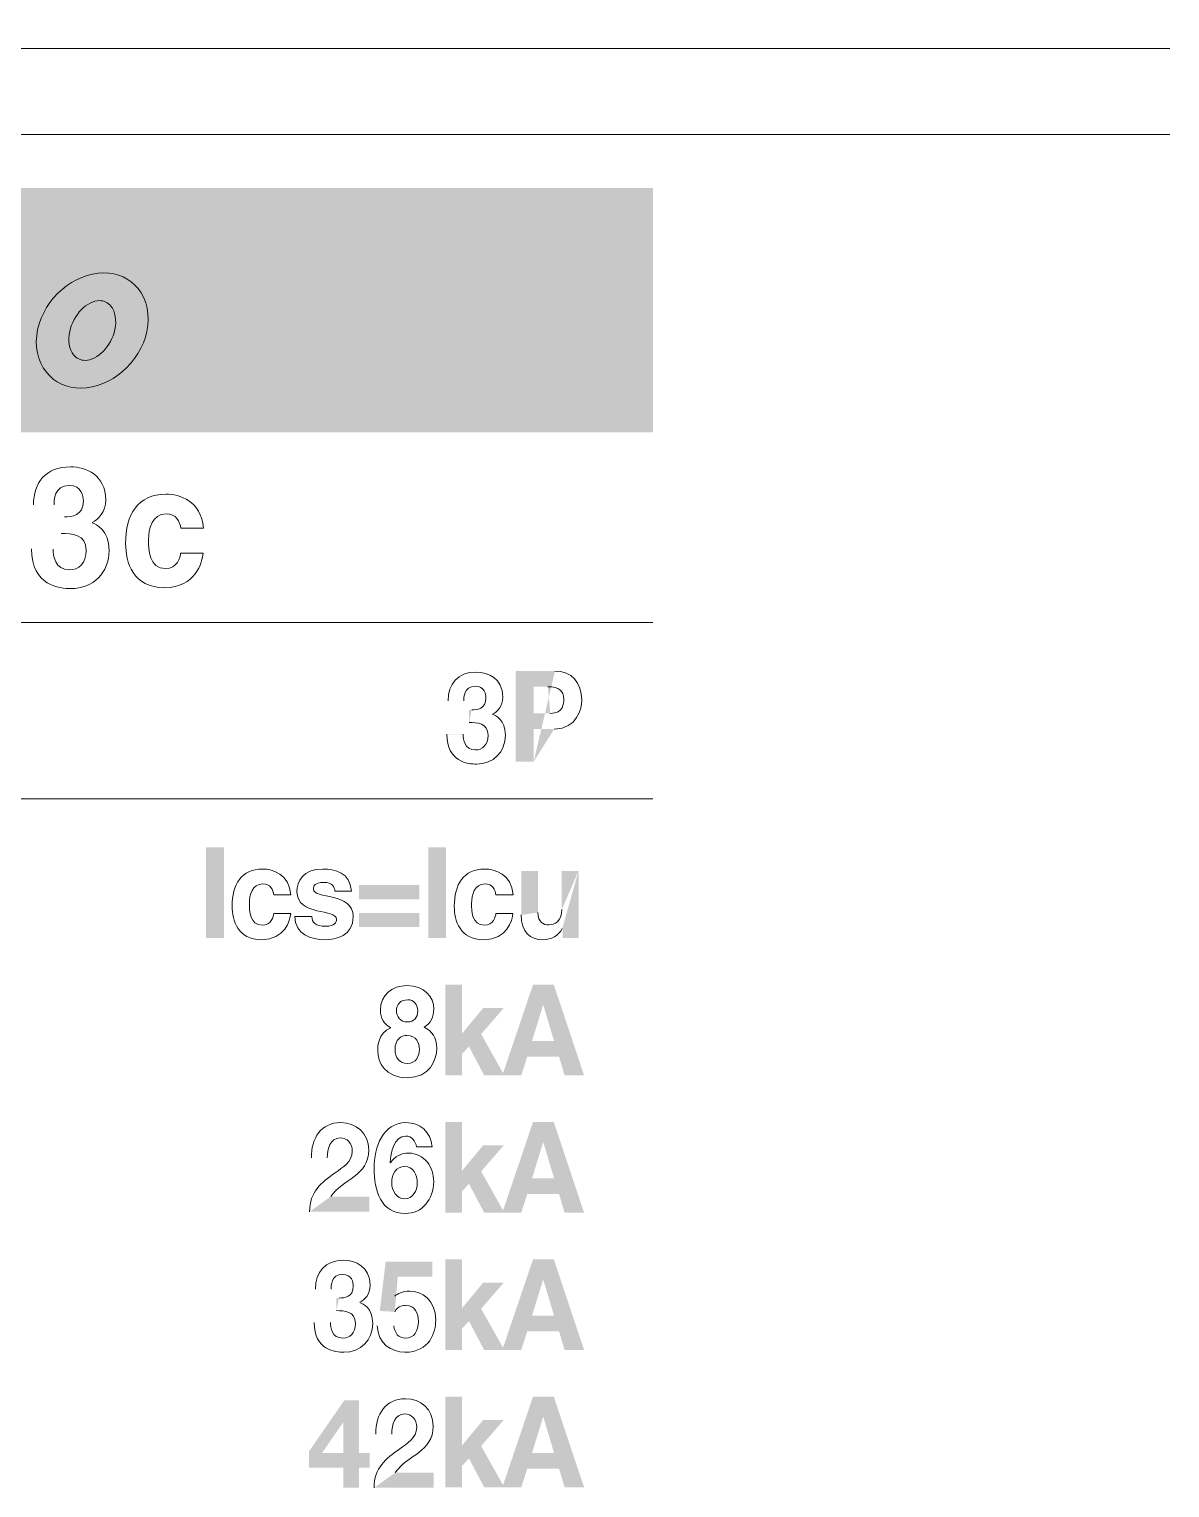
# Model space of a CAD drawing. Header units: millimetres. Extents: x -11 to 1219, y 0 to 1751.
# Drawn here: x 1013.46 to 1030.46, y 404.94 to 426.67 of the extents above; entities that cross this region are included whole.
import ezdxf

# ---------------------------------------------------------------- set-up
doc = ezdxf.new("R2010")
doc.units = ezdxf.units.MM
doc.header["$LTSCALE"] = 10
doc.layers.get('0').update_dxf_attribs({"linetype": 'CONTINUOUS'})
doc.layers.add('PDF3_Geometry', color=7, linetype='CONTINUOUS')
doc.layers.add('PDF3_Solid Fills', color=7, linetype='CONTINUOUS')

# ---------------------------------------------------------------- blocks, each defined once
blk = doc.blocks.new('MCCB')
at = {"layer": 'PDF3_Solid Fills', "true_color": 0xffffff, "transparency": 33554559}
blk.add_hatch(color=7, dxfattribs=at).paths.add_polyline_path([(-1.66488, -1.27806), (-1.67611, -1.27806), (-1.68856, -1.33481), (-1.67528, -1.33481), (-1.66299, -1.27806)])
at = {"layer": 'PDF3_Solid Fills', "transparency": 33554559}
h = blk.add_hatch(color=256, dxfattribs=at)
h.paths.add_polyline_path([(-1.72378, -1.38206), (-1.7225, -1.38206)], flags=0)
h.paths.add_polyline_path([(-1.72635, -1.37769), (-1.73392, -1.37769)], flags=0)
h.paths.add_polyline_path([(-1.71236, -1.38414), (-1.71236, -1.38428)], flags=0)
h.paths.add_polyline_path([(-1.73461, -1.39389), (-1.72664, -1.39389), (-1.72669, -1.39396)], flags=0)
h.paths.add_polyline_path([(-1.72378, -1.38819), (-1.72378, -1.38206)], flags=0)
h = blk.add_hatch(color=256, dxfattribs=at)
h.paths.add_polyline_path([(-1.55017, -1.47201), (-1.55678, -1.47201), (-1.55678, -1.43874), (-1.54233, -1.43874)], flags=0)
h.paths.add_polyline_path([(-1.5426, -1.46001), (-1.55017, -1.46001), (-1.55017, -1.47201)], flags=0)
h.paths.add_polyline_path([(-1.54493, -1.44449), (-1.55017, -1.44449), (-1.55017, -1.45426), (-1.54406, -1.45426)], flags=0)
h = blk.add_hatch(color=256, dxfattribs=at)
h.paths.add_polyline_path([(-1.5761, -1.46196), (-1.57606, -1.4619), (-1.58208, -1.4619)], flags=0)
h.paths.add_polyline_path([(-1.56526, -1.45464), (-1.56526, -1.45454)], flags=0)
h.paths.add_polyline_path([(-1.58156, -1.44968), (-1.57583, -1.44968)], flags=0)
h.paths.add_polyline_path([(-1.57293, -1.45297), (-1.5739, -1.45297), (-1.5739, -1.4576)], flags=0)
h = blk.add_hatch(color=256, dxfattribs=at)
h.paths.add_polyline_path([(-1.53367, -1.5121), (-1.53982, -1.5121), (-1.53982, -1.52632)], flags=0)
h.paths.add_polyline_path([(-1.54858, -1.52739), (-1.54858, -1.5121), (-1.55475, -1.5121), (-1.55475, -1.52831)], flags=0)
h.paths.add_polyline_path([(-1.53965, -1.53328), (-1.53956, -1.53328), (-1.53956, -1.53675), (-1.53367, -1.53675), (-1.53367, -1.5121)], flags=0)
for points in [[(-1.5765, -1.57939), (-1.57394, -1.57661), (-1.56835, -1.58717), (-1.56096, -1.58717), (-1.56946, -1.57207), (-1.56117, -1.56253), (-1.56875, -1.56253), (-1.5765, -1.57187), (-1.5765, -1.5539), (-1.58265, -1.5539), (-1.58265, -1.58717), (-1.5765, -1.58717)], [(-1.5765, -1.6376), (-1.58265, -1.6376), (-1.58265, -1.60433), (-1.5765, -1.60433), (-1.5765, -1.62231), (-1.56875, -1.61294), (-1.56117, -1.61294), (-1.56946, -1.62249), (-1.56096, -1.6376), (-1.56835, -1.6376), (-1.57394, -1.62704), (-1.5765, -1.62982)], [(-1.5765, -1.68803), (-1.58265, -1.68803), (-1.58265, -1.65476), (-1.5765, -1.65476), (-1.5765, -1.67274), (-1.56875, -1.66338), (-1.56117, -1.66338), (-1.56946, -1.67292), (-1.56096, -1.68803), (-1.56835, -1.68803), (-1.57394, -1.67746), (-1.5765, -1.68025)], [(-1.5765, -1.73067), (-1.57394, -1.72789), (-1.56835, -1.73846), (-1.56096, -1.73846), (-1.56946, -1.72335), (-1.56117, -1.71381), (-1.56875, -1.71381), (-1.5765, -1.72317), (-1.5765, -1.70518), (-1.58265, -1.70518), (-1.58265, -1.73846), (-1.5765, -1.73846)]]:
    blk.add_hatch(color=256, dxfattribs=at).paths.add_polyline_path(points)
h = blk.add_hatch(color=256, dxfattribs=at)
h.paths.add_polyline_path([(-1.55471, -1.58717), (-1.56167, -1.58717), (-1.55039, -1.5539), (-1.54278, -1.5539), (-1.53164, -1.58717), (-1.53882, -1.58717), (-1.54083, -1.58032), (-1.5525, -1.58032)], flags=0)
h.paths.add_polyline_path([(-1.55075, -1.57457), (-1.54268, -1.57457), (-1.54661, -1.5614), (-1.54669, -1.5614)], flags=0)
h = blk.add_hatch(color=256, dxfattribs=at)
h.paths.add_polyline_path([(-1.55471, -1.6376), (-1.56167, -1.6376), (-1.55039, -1.60433), (-1.54278, -1.60433), (-1.53164, -1.6376), (-1.53882, -1.6376), (-1.54083, -1.63074), (-1.5525, -1.63074)], flags=0)
h.paths.add_polyline_path([(-1.55075, -1.625), (-1.54268, -1.625), (-1.54661, -1.61183), (-1.54669, -1.61183)], flags=0)
h = blk.add_hatch(color=256, dxfattribs=at)
h.paths.add_polyline_path([(-1.62469, -1.63171), (-1.61058, -1.63171), (-1.61058, -1.63731), (-1.63249, -1.63731)], flags=0)
h.paths.add_polyline_path([(-1.62601, -1.61754), (-1.63181, -1.61754)], flags=0)
h = blk.add_hatch(color=256, dxfattribs=at)
h.paths.add_polyline_path([(-1.55471, -1.68803), (-1.56167, -1.68803), (-1.55039, -1.65476), (-1.54278, -1.65476), (-1.53164, -1.68803), (-1.53882, -1.68803), (-1.54083, -1.68117), (-1.5525, -1.68117)], flags=0)
h.paths.add_polyline_path([(-1.55075, -1.67542), (-1.54268, -1.67542), (-1.54661, -1.66226), (-1.54669, -1.66226)], flags=0)
h = blk.add_hatch(color=256, dxfattribs=at)
h.paths.add_polyline_path([(-1.6001, -1.66115), (-1.58738, -1.66115), (-1.58738, -1.65568), (-1.60454, -1.65568), (-1.60669, -1.67375), (-1.60119, -1.67403)], flags=0)
h.paths.add_polyline_path([(-1.6015, -1.67922), (-1.60767, -1.67922)], flags=0)
h.paths.add_polyline_path([(-1.60119, -1.66829), (-1.6001, -1.66115)], flags=0)
h = blk.add_hatch(color=256, dxfattribs=at)
h.paths.add_polyline_path([(-1.62483, -1.67797), (-1.62479, -1.67793), (-1.63082, -1.67793)], flags=0)
h.paths.add_polyline_path([(-1.614, -1.67065), (-1.614, -1.67056)], flags=0)
h.paths.add_polyline_path([(-1.63029, -1.66569), (-1.62457, -1.66569)], flags=0)
h.paths.add_polyline_path([(-1.62165, -1.66899), (-1.62263, -1.66899), (-1.62263, -1.67362)], flags=0)
h = blk.add_hatch(color=256, dxfattribs=at)
h.paths.add_polyline_path([(-1.62008, -1.73126), (-1.63271, -1.73126), (-1.63271, -1.72531), (-1.61975, -1.70661), (-1.61433, -1.70661), (-1.61433, -1.7259), (-1.61036, -1.7259), (-1.61036, -1.73126), (-1.61433, -1.73126), (-1.61433, -1.73869), (-1.62008, -1.73869)], flags=0)
h.paths.add_polyline_path([(-1.62008, -1.71476), (-1.62021, -1.71476), (-1.62793, -1.7259), (-1.62008, -1.7259)], flags=0)
h = blk.add_hatch(color=256, dxfattribs=at)
h.paths.add_polyline_path([(-1.55471, -1.73846), (-1.56167, -1.73846), (-1.55039, -1.70518), (-1.54278, -1.70518), (-1.53164, -1.73846), (-1.53882, -1.73846), (-1.54083, -1.7316), (-1.5525, -1.7316)], flags=0)
h.paths.add_polyline_path([(-1.55075, -1.72585), (-1.54268, -1.72585), (-1.54661, -1.71269), (-1.54669, -1.71269)], flags=0)
h = blk.add_hatch(color=256, dxfattribs=at)
h.paths.add_polyline_path([(-1.60099, -1.7331), (-1.58689, -1.7331), (-1.58689, -1.73869), (-1.60879, -1.73869)], flags=0)
h.paths.add_polyline_path([(-1.60231, -1.71893), (-1.60811, -1.71893)], flags=0)
at = {"layer": 'PDF3_Geometry', "lineweight": 9}
for points in [[(-2.17356, -1.20299, 0.037032), (-2.1651, -1.20603, 0.027898), (-2.15522, -1.20829, 0.023242), (-2.14435, -1.20962, 0.022004), (-2.13303, -1.21011), (-1.31644, -1.21011)], [(-1.71918, -1.32261, 0.234582), (-1.71499, -1.32461)]]:
    blk.add_lwpolyline(points, format="xyb", dxfattribs=at)
for points in [[(-2.15411, -1.24167), (-1.31644, -1.24167)], [(-1.67151, -1.38629), (-1.67979, -1.38629)], [(-1.67985, -1.39538), (-1.67157, -1.39538)], [(-1.50635, -1.42089), (-2.12078, -1.42089)], [(-1.50635, -1.48564), (-2.12078, -1.48564)], [(-1.63936, -1.52089), (-1.64561, -1.52089)], [(-1.61713, -1.5196), (-1.62315, -1.5196)], [(-1.564, -1.52089), (-1.55774, -1.52089)], [(-1.64565, -1.52775), (-1.6394, -1.52775)], [(-1.63794, -1.52886), (-1.63161, -1.52886)], [(-1.55779, -1.52775), (-1.56404, -1.52775)], [(-1.58739, -1.61347), (-1.59315, -1.61347)], [(-1.60286, -1.61925), (-1.60278, -1.61933)]]:
    blk.add_lwpolyline(points, dxfattribs=at)
for points in [[(-1.70815, -1.29249), (-1.71907, -1.29249), (-1.72993, -1.30185), (-1.73239, -1.31333)], [(-1.69546, -1.29826), (-1.6985, -1.29454), (-1.70299, -1.29249), (-1.70815, -1.29249)], [(-1.69226, -1.31397), (-1.69101, -1.30807), (-1.69219, -1.30233), (-1.69546, -1.29826)], [(-1.7206, -1.31397), (-1.71931, -1.30787), (-1.71428, -1.30269), (-1.70965, -1.30269)], [(-1.70965, -1.30269), (-1.70797, -1.30269), (-1.7065, -1.30337), (-1.70546, -1.30469)], [(-1.70546, -1.30469), (-1.70383, -1.30669), (-1.70329, -1.30993), (-1.70403, -1.31333)], [(-1.73239, -1.31333), (-1.73363, -1.31924), (-1.73246, -1.32496), (-1.72917, -1.32901)], [(-1.71918, -1.32261), (-1.72081, -1.32061), (-1.72132, -1.31739), (-1.7206, -1.31397)], [(-1.71649, -1.33481), (-1.70557, -1.33481), (-1.69469, -1.32546), (-1.69226, -1.31397)], [(-1.70403, -1.31333), (-1.70532, -1.31943), (-1.71035, -1.32461), (-1.71499, -1.32461)], [(-1.72917, -1.32901), (-1.72614, -1.33275), (-1.72164, -1.33481), (-1.71649, -1.33481)], [(-1.73392, -1.37769), (-1.73392, -1.36954), (-1.72956, -1.36372), (-1.72022, -1.36372)], [(-1.72022, -1.36372), (-1.71469, -1.36372), (-1.7074, -1.36665), (-1.7074, -1.37586)], [(-1.72075, -1.37058), (-1.72635, -1.37058), (-1.72635, -1.37617), (-1.72635, -1.37769)], [(-1.71557, -1.37617), (-1.71557, -1.37457), (-1.71626, -1.37058), (-1.72075, -1.37058)], [(-1.7225, -1.38206), (-1.72004, -1.38206), (-1.71557, -1.38181), (-1.71557, -1.37617)], [(-1.7074, -1.37586), (-1.7074, -1.38028), (-1.71003, -1.38304), (-1.71236, -1.38414)], [(-1.70006, -1.39188), (-1.70006, -1.38132), (-1.69569, -1.37378), (-1.68521, -1.37378)], [(-1.68521, -1.37378), (-1.68032, -1.37378), (-1.67228, -1.37611), (-1.67151, -1.38629)], [(-1.68521, -1.38101), (-1.69033, -1.38101), (-1.69167, -1.38642), (-1.69167, -1.39046)], [(-1.67979, -1.38629), (-1.68014, -1.38414), (-1.68142, -1.38076), (-1.68521, -1.38101)], [(-1.71236, -1.38428), (-1.7109, -1.38469), (-1.70613, -1.38697), (-1.70613, -1.39439)], [(-1.71451, -1.39439), (-1.71451, -1.38844), (-1.72, -1.38819), (-1.72378, -1.38819)], [(-1.68574, -1.40813), (-1.69739, -1.40813), (-1.70006, -1.39875), (-1.70006, -1.39188)], [(-1.69167, -1.39046), (-1.69167, -1.39403), (-1.69156, -1.40108), (-1.68537, -1.40108)], [(-1.72022, -1.40843), (-1.72413, -1.40843), (-1.73461, -1.40751), (-1.73461, -1.39389)], [(-1.72669, -1.39396), (-1.72669, -1.39629), (-1.72611, -1.40157), (-1.72063, -1.40157)], [(-1.72063, -1.40157), (-1.71738, -1.40157), (-1.71451, -1.39924), (-1.71451, -1.39439)], [(-1.70613, -1.39439), (-1.70613, -1.40261), (-1.7119, -1.40843), (-1.72022, -1.40843)], [(-1.67157, -1.39538), (-1.67186, -1.39875), (-1.67437, -1.40813), (-1.68574, -1.40813)], [(-1.68537, -1.40108), (-1.68125, -1.40108), (-1.67985, -1.3969), (-1.67985, -1.39538)], [(-1.57121, -1.43911), (-1.57825, -1.43911), (-1.58156, -1.44351), (-1.58156, -1.44968)], [(-1.56153, -1.44829), (-1.56153, -1.44133), (-1.56703, -1.43911), (-1.57121, -1.43911)], [(-1.54233, -1.43874), (-1.53622, -1.43874), (-1.53251, -1.44286), (-1.53251, -1.4494)], [(-1.57583, -1.44968), (-1.57583, -1.44853), (-1.57583, -1.44431), (-1.57161, -1.44431)], [(-1.57161, -1.44431), (-1.56822, -1.44431), (-1.56769, -1.44732), (-1.56769, -1.44853)], [(-1.53913, -1.44908), (-1.53913, -1.44583), (-1.54083, -1.44449), (-1.54493, -1.44449)], [(-1.56769, -1.44853), (-1.56769, -1.45278), (-1.57108, -1.45297), (-1.57293, -1.45297)], [(-1.56526, -1.45454), (-1.5635, -1.45371), (-1.56153, -1.45162), (-1.56153, -1.44829)], [(-1.54406, -1.45426), (-1.53913, -1.45426), (-1.53913, -1.45056), (-1.53913, -1.44908)], [(-1.53251, -1.4494), (-1.53251, -1.45242), (-1.5341, -1.46001), (-1.5426, -1.46001)], [(-1.56057, -1.46228), (-1.56057, -1.45667), (-1.56417, -1.45496), (-1.56526, -1.45464)], [(-1.58208, -1.4619), (-1.58208, -1.47219), (-1.57417, -1.47289), (-1.57121, -1.47289)], [(-1.57153, -1.46771), (-1.57565, -1.46771), (-1.5761, -1.46372), (-1.5761, -1.46196)], [(-1.5739, -1.4576), (-1.57104, -1.4576), (-1.5669, -1.45779), (-1.5669, -1.46228)], [(-1.5669, -1.46228), (-1.5669, -1.46594), (-1.56906, -1.46771), (-1.57153, -1.46771)], [(-1.57121, -1.47289), (-1.56492, -1.47289), (-1.56057, -1.4685), (-1.56057, -1.46228)], [(-1.66093, -1.52511), (-1.66093, -1.51714), (-1.65763, -1.51144), (-1.64971, -1.51144)], [(-1.64971, -1.51144), (-1.646, -1.51144), (-1.63993, -1.51321), (-1.63936, -1.52089)], [(-1.63711, -1.51969), (-1.63711, -1.51608), (-1.63496, -1.51144), (-1.62765, -1.51144)], [(-1.62765, -1.51144), (-1.62307, -1.51144), (-1.61761, -1.51265), (-1.61713, -1.5196)], [(-1.5681, -1.51144), (-1.57601, -1.51144), (-1.57932, -1.51714), (-1.57932, -1.52511)], [(-1.55774, -1.52089), (-1.55831, -1.51321), (-1.56439, -1.51144), (-1.5681, -1.51144)], [(-1.64971, -1.51692), (-1.65358, -1.51692), (-1.6546, -1.52099), (-1.6546, -1.52406)], [(-1.64561, -1.52089), (-1.64588, -1.51928), (-1.64685, -1.51672), (-1.64971, -1.51692)], [(-1.62258, -1.52993), (-1.62258, -1.52581), (-1.63711, -1.52892), (-1.63711, -1.51969)], [(-1.62729, -1.51636), (-1.63064, -1.51636), (-1.63108, -1.51769), (-1.63108, -1.51876)], [(-1.63108, -1.51876), (-1.63108, -1.52265), (-1.61643, -1.51983), (-1.61643, -1.52892)], [(-1.62315, -1.5196), (-1.62342, -1.51803), (-1.62396, -1.51636), (-1.62729, -1.51636)], [(-1.57297, -1.52406), (-1.57297, -1.52099), (-1.57196, -1.51692), (-1.5681, -1.51692)], [(-1.5681, -1.51692), (-1.56522, -1.51672), (-1.56426, -1.51928), (-1.564, -1.52089)], [(-1.6501, -1.53739), (-1.6589, -1.53739), (-1.66093, -1.53031), (-1.66093, -1.52511)], [(-1.6546, -1.52406), (-1.6546, -1.52674), (-1.6545, -1.53207), (-1.64983, -1.53207)], [(-1.57932, -1.52511), (-1.57932, -1.53031), (-1.57729, -1.53739), (-1.56849, -1.53739)], [(-1.56822, -1.53207), (-1.57289, -1.53207), (-1.57297, -1.52674), (-1.57297, -1.52406)], [(-1.53982, -1.52632), (-1.53982, -1.53072), (-1.54256, -1.53192), (-1.54458, -1.53192)], [(-1.6394, -1.52775), (-1.63963, -1.53031), (-1.64151, -1.53739), (-1.6501, -1.53739)], [(-1.64983, -1.53207), (-1.64671, -1.53207), (-1.64565, -1.52892), (-1.64565, -1.52775)], [(-1.62668, -1.53739), (-1.63201, -1.53739), (-1.63778, -1.53544), (-1.63794, -1.52886)], [(-1.63161, -1.52886), (-1.63161, -1.53096), (-1.63038, -1.53247), (-1.6265, -1.53247)], [(-1.61643, -1.52892), (-1.61643, -1.5361), (-1.62303, -1.53739), (-1.62668, -1.53739)], [(-1.6265, -1.53247), (-1.62333, -1.53247), (-1.62258, -1.53086), (-1.62258, -1.52993)], [(-1.56849, -1.53739), (-1.5599, -1.53739), (-1.558, -1.53031), (-1.55779, -1.52775)], [(-1.56404, -1.52775), (-1.56404, -1.52892), (-1.5651, -1.53207), (-1.56822, -1.53207)], [(-1.55475, -1.52831), (-1.55475, -1.53461), (-1.5514, -1.53739), (-1.54678, -1.53739)], [(-1.54458, -1.53192), (-1.54647, -1.53192), (-1.54858, -1.53118), (-1.54858, -1.52739)], [(-1.54678, -1.53739), (-1.54351, -1.53739), (-1.54106, -1.53592), (-1.53965, -1.53328)], [(-1.60647, -1.56326), (-1.60647, -1.55765), (-1.60221, -1.55426), (-1.59675, -1.55426)], [(-1.59675, -1.55426), (-1.59028, -1.55426), (-1.58685, -1.55831), (-1.58685, -1.56285)], [(-1.60269, -1.56971), (-1.60515, -1.5684), (-1.60647, -1.56632), (-1.60647, -1.56326)], [(-1.59635, -1.55946), (-1.59913, -1.55946), (-1.60057, -1.56113), (-1.60057, -1.56354)], [(-1.60057, -1.56354), (-1.60057, -1.56549), (-1.59921, -1.56761), (-1.59657, -1.56761)], [(-1.59657, -1.56761), (-1.59415, -1.56761), (-1.59274, -1.5659), (-1.59274, -1.56354)], [(-1.59274, -1.56354), (-1.59274, -1.56104), (-1.59438, -1.55946), (-1.59635, -1.55946)], [(-1.58685, -1.56285), (-1.58685, -1.56567), (-1.58794, -1.56808), (-1.59044, -1.56947)], [(-1.59044, -1.56947), (-1.58746, -1.57104), (-1.58578, -1.57314), (-1.58578, -1.57739)], [(-1.60744, -1.57804), (-1.60744, -1.57638), (-1.60744, -1.57203), (-1.60269, -1.56971)], [(-1.59671, -1.57253), (-1.59894, -1.57253), (-1.6011, -1.57406), (-1.6011, -1.57763)], [(-1.59213, -1.57767), (-1.59213, -1.57535), (-1.59328, -1.57253), (-1.59671, -1.57253)], [(-1.59661, -1.58806), (-1.60467, -1.58806), (-1.60744, -1.58254), (-1.60744, -1.57804)], [(-1.6011, -1.57763), (-1.6011, -1.58078), (-1.59939, -1.58286), (-1.59657, -1.58286)], [(-1.58578, -1.57739), (-1.58578, -1.58157), (-1.58833, -1.58806), (-1.59661, -1.58806)], [(-1.59657, -1.58286), (-1.59335, -1.58286), (-1.59213, -1.57994), (-1.59213, -1.57767)], [(-1.63181, -1.61754), (-1.63203, -1.61022), (-1.62814, -1.60457), (-1.62099, -1.60457)], [(-1.62099, -1.60457), (-1.61553, -1.60457), (-1.61075, -1.60833), (-1.61075, -1.61463)], [(-1.60879, -1.62135), (-1.60879, -1.61351), (-1.60556, -1.60457), (-1.59707, -1.60457)], [(-1.59707, -1.60457), (-1.59192, -1.60457), (-1.58807, -1.60783), (-1.58739, -1.61347)], [(-1.62128, -1.61017), (-1.62486, -1.61017), (-1.62601, -1.61415), (-1.62601, -1.61754)], [(-1.61681, -1.61513), (-1.61681, -1.6121), (-1.61868, -1.61017), (-1.62128, -1.61017)], [(-1.59715, -1.60949), (-1.60154, -1.60949), (-1.60269, -1.61567), (-1.60286, -1.61925)], [(-1.59315, -1.61347), (-1.59354, -1.61132), (-1.59507, -1.60949), (-1.59715, -1.60949)], [(-1.62307, -1.62296), (-1.62043, -1.62103), (-1.61685, -1.61906), (-1.61681, -1.61513)], [(-1.61075, -1.61463), (-1.61075, -1.61943), (-1.61314, -1.62208), (-1.61608, -1.62433)], [(-1.60278, -1.61933), (-1.60111, -1.61682), (-1.59894, -1.61576), (-1.59604, -1.61576)], [(-1.59604, -1.61576), (-1.59349, -1.61576), (-1.59089, -1.61704), (-1.58918, -1.61906)], [(-1.63249, -1.63731), (-1.63244, -1.62988), (-1.62824, -1.62672), (-1.62307, -1.62296)], [(-1.59733, -1.63794), (-1.60636, -1.63794), (-1.60879, -1.62946), (-1.60879, -1.62135)], [(-1.5975, -1.62067), (-1.60074, -1.62067), (-1.60231, -1.62346), (-1.60231, -1.62663)], [(-1.59294, -1.62672), (-1.59294, -1.62369), (-1.59439, -1.62067), (-1.5975, -1.62067)], [(-1.58918, -1.61906), (-1.58761, -1.62103), (-1.58689, -1.62369), (-1.58689, -1.62621)], [(-1.61608, -1.62433), (-1.61903, -1.62657), (-1.62251, -1.62842), (-1.62469, -1.63171)], [(-1.60231, -1.62663), (-1.60231, -1.62961), (-1.60051, -1.63258), (-1.5975, -1.63258)], [(-1.5975, -1.63258), (-1.5946, -1.63258), (-1.59294, -1.62961), (-1.59294, -1.62672)], [(-1.58689, -1.62621), (-1.58689, -1.63276), (-1.5911, -1.63794), (-1.59733, -1.63794)], [(-1.61994, -1.65512), (-1.62699, -1.65512), (-1.63029, -1.65953), (-1.63029, -1.66569)], [(-1.61026, -1.66431), (-1.61026, -1.65735), (-1.61576, -1.65512), (-1.61994, -1.65512)], [(-1.62457, -1.66569), (-1.62457, -1.66453), (-1.62457, -1.66032), (-1.62035, -1.66032)], [(-1.62035, -1.66032), (-1.61696, -1.66032), (-1.61643, -1.66333), (-1.61643, -1.66453)], [(-1.61643, -1.66453), (-1.61643, -1.66879), (-1.61982, -1.66899), (-1.62165, -1.66899)], [(-1.614, -1.67056), (-1.61224, -1.66972), (-1.61026, -1.66764), (-1.61026, -1.66431)], [(-1.60929, -1.67829), (-1.60929, -1.67269), (-1.6129, -1.67097), (-1.614, -1.67065)], [(-1.5956, -1.66647), (-1.59864, -1.66647), (-1.60004, -1.66746), (-1.60119, -1.66829)], [(-1.58614, -1.6771), (-1.58614, -1.66954), (-1.59142, -1.66647), (-1.5956, -1.66647)], [(-1.62263, -1.67362), (-1.61976, -1.67362), (-1.61563, -1.67381), (-1.61563, -1.67829)], [(-1.60119, -1.67403), (-1.6, -1.67171), (-1.59789, -1.67167), (-1.59706, -1.67167)], [(-1.59706, -1.67167), (-1.59379, -1.67167), (-1.59247, -1.67464), (-1.59247, -1.67756)], [(-1.63082, -1.67793), (-1.63082, -1.68821), (-1.62289, -1.6889), (-1.61994, -1.6889)], [(-1.62025, -1.68372), (-1.62439, -1.68372), (-1.62483, -1.67974), (-1.62483, -1.67797)], [(-1.61563, -1.67829), (-1.61563, -1.68196), (-1.61779, -1.68372), (-1.62025, -1.68372)], [(-1.61994, -1.6889), (-1.61365, -1.6889), (-1.60929, -1.6845), (-1.60929, -1.67829)], [(-1.60767, -1.67922), (-1.60736, -1.68585), (-1.60238, -1.6889), (-1.5975, -1.6889)], [(-1.59714, -1.68372), (-1.59988, -1.68372), (-1.60124, -1.68192), (-1.6015, -1.67922)], [(-1.5975, -1.6889), (-1.58829, -1.6889), (-1.58614, -1.68158), (-1.58614, -1.6771)], [(-1.59247, -1.67756), (-1.59247, -1.68108), (-1.59419, -1.68372), (-1.59714, -1.68372)], [(-1.60811, -1.71893), (-1.60833, -1.7116), (-1.60444, -1.70597), (-1.59729, -1.70597)], [(-1.59729, -1.70597), (-1.59183, -1.70597), (-1.58706, -1.70972), (-1.58706, -1.716)], [(-1.59758, -1.71156), (-1.60117, -1.71156), (-1.60231, -1.71554), (-1.60231, -1.71893)], [(-1.59311, -1.7165), (-1.59311, -1.71349), (-1.59499, -1.71156), (-1.59758, -1.71156)], [(-1.59938, -1.72435), (-1.59674, -1.72242), (-1.59315, -1.72044), (-1.59311, -1.7165)], [(-1.58706, -1.716), (-1.58706, -1.72082), (-1.58944, -1.72347), (-1.59239, -1.72572)], [(-1.60879, -1.73869), (-1.60875, -1.73126), (-1.60453, -1.7281), (-1.59938, -1.72435)], [(-1.59239, -1.72572), (-1.59532, -1.72797), (-1.59882, -1.72981), (-1.60099, -1.7331)]]:
    blk.add_open_spline(points, degree=3, dxfattribs=at)
at = {"layer": 'PDF3_Solid Fills', "lineweight": 9, "transparency": 33554559}
for points in [[(-2.12078, -1.26132), (-1.50635, -1.26132), (-2.12078, -1.35104), (-1.50635, -1.35104)], [(-1.67053, -1.50347), (-1.66392, -1.50347), (-1.67053, -1.53675), (-1.66392, -1.53675)], [(-1.58892, -1.53675), (-1.58231, -1.53675), (-1.58892, -1.50347), (-1.58231, -1.50347)], [(-1.61436, -1.51733), (-1.59217, -1.51733), (-1.61436, -1.52251), (-1.59217, -1.52251)], [(-1.61436, -1.52753), (-1.59217, -1.52753), (-1.61436, -1.53272), (-1.59217, -1.53272)]]:
    blk.add_solid(points, dxfattribs=at)

msp = doc.modelspace()

# ---------------------------------------------------------------- block references
at = {"xscale": 40.55841776033333, "yscale": 40.55841776033333, "zscale": 40.55841776033333}
msp.add_blockref('MCCB', (1083.852, 475.461), dxfattribs=at)

doc.saveas('drawing.dxf')
